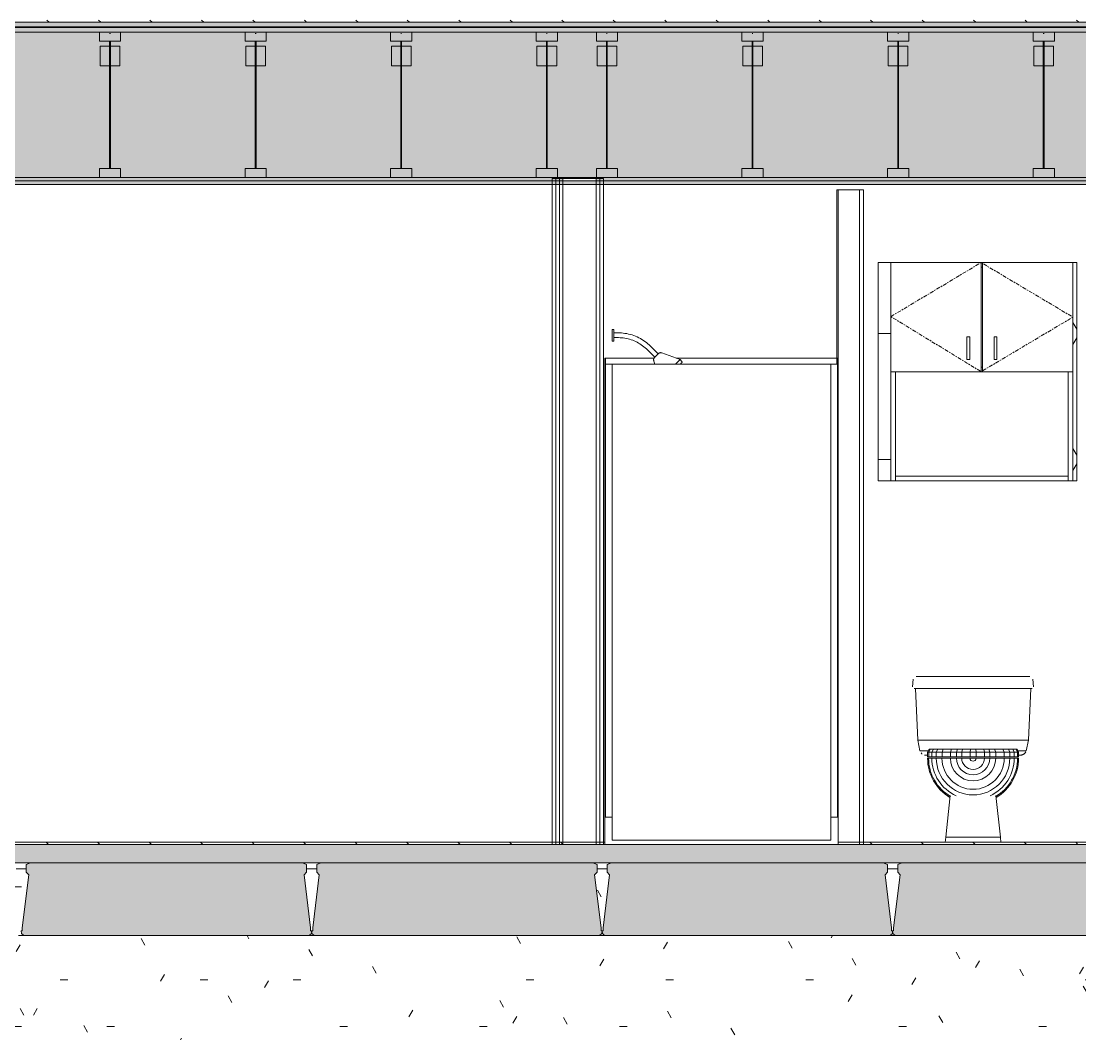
# Model space of a CAD drawing. Header units: inches. Extents: x -4168 to 1483, y -300 to 637.
# Drawn here: x -3008.1 to -2833.6, y -31.2 to 135.8 of the extents above; entities that cross this region are included whole.
import ezdxf

# ---------------------------------------------------------------- set-up
doc = ezdxf.new("R2010")
doc.units = ezdxf.units.IN
doc.header["$MEASUREMENT"] = 0
doc.linetypes.add('Center', pattern=[1.25, 0.25, -0.1875, 0.625, -0.1875])
doc.linetypes.add('Grid Line 1_2_', pattern=[0.875, 0.5, -0.125, 0.125, -0.125])
for name, color, linetype, lineweight in [('0-1', 7, 'Continuous', 5), ('0-2', 9, 'Continuous', 9), ('0-3', 55, 'Continuous', 9), ('A-CLNG-1', 251, 'Continuous', 5), ('A-CLNG-2', 13, 'Continuous', 9), ('A-CLNG-PATT-1', 45, 'Continuous', 9), ('A-FLOR-2', 8, 'Continuous', 5), ('A-FLOR-7', 192, 'Continuous', 9), ('A-FLOR-LEVL-1', 51, 'Grid Line 1_2_', 9), ('A-FLOR-MCUT-2', 51, 'Continuous', 9), ('A-FLOR-PATT-1', 45, 'Continuous', 9), ('A-WALL-1', 253, 'Continuous', 9), ('A-WALL-2', 53, 'Continuous', 13), ('A-WALL-3', 9, 'Continuous', 9), ('A-WALL-4', 250, 'Continuous', 13), ('A-WALL-PATT-1', 9, 'Continuous', 9), ('I-WALL-3', 7, 'Continuous', 9), ('P-SANR-FIXT-1', 9, 'Continuous', 9), ('Q-CASE-1', 253, 'Continuous', 9), ('Q-CASE-2', 9, 'Continuous', 9), ('Q-CASE-3', 253, 'Center', 9), ('S-BEAM-2', 7, 'Continuous', 9), ('S-BEAM-4', 55, 'Continuous', 9), ('S-BEAM-5', 50, 'Continuous', 9)]:
    doc.layers.add(name, color=color, linetype=linetype, lineweight=lineweight)
pattern_1 = [(0, (-3769.654, 146.633), (30.72, 7.68), [1.267, -21.773, 1.267, -21.773, -122.88]), (0, (-3769.654, 146.633), (30.72, 7.68), [-46.08, 1.267, -44.813, 1.267, -21.773, -53.76]), (0, (-3769.654, 146.633), (30.72, 7.68), [-115.2, 1.267, -14.093, 1.267, -37.133]), (120, (-3758.134, 150.473), (-22.011075, 22.7643), [1.267, -21.773, 1.267, -21.773, -122.88]), (120, (-3758.134, 150.473), (-22.011075, 22.7643), [-46.08, 1.267, -44.813, 1.267, -21.773, -53.76]), (120, (-3758.134, 150.473), (-22.011075, 22.7643), [-115.2, 1.267, -14.093, 1.267, -37.133]), (240, (-3754.294, 165.833), (-8.708925, -30.4443), [1.267, -21.773, 1.267, -21.773, -122.88]), (240, (-3754.294, 165.833), (-8.708925, -30.4443), [-46.08, 1.267, -44.813, 1.267, -21.773, -53.76]), (240, (-3754.294, 165.833), (-8.708925, -30.4443), [-115.2, 1.267, -14.093, 1.267, -37.133])]
pattern_2 = [(135, (-3769.654, 146.633), (-4.24264, -4.24264), [])]
pattern_3 = [(0, (-3769.654, 146.633), (15.36, 3.84), [1.267, -10.253, 1.267, -10.253, -61.44]), (0, (-3769.654, 146.633), (15.36, 3.84), [-23.04, 1.267, -21.773, 1.267, -10.253, -26.88]), (0, (-3769.654, 146.633), (15.36, 3.84), [-57.6, 1.267, -6.413, 1.267, -17.933]), (120, (-3763.894, 148.553), (-11.0055376, 11.38215), [1.267, -10.253, 1.267, -10.253, -61.44]), (120, (-3763.894, 148.553), (-11.0055376, 11.38215), [-23.04, 1.267, -21.773, 1.267, -10.253, -26.88]), (120, (-3763.894, 148.553), (-11.0055376, 11.38215), [-57.6, 1.267, -6.413, 1.267, -17.933]), (240, (-3761.974, 156.233), (-4.3544624, -15.22215), [1.267, -10.253, 1.267, -10.253, -61.44]), (240, (-3761.974, 156.233), (-4.3544624, -15.22215), [-23.04, 1.267, -21.773, 1.267, -10.253, -26.88]), (240, (-3761.974, 156.233), (-4.3544624, -15.22215), [-57.6, 1.267, -6.413, 1.267, -17.933])]

# ---------------------------------------------------------------- blocks, each defined once
blk = doc.blocks.new('Toilet-Domestic-3D - Toilet-Domestic-3D-V17-BUILDING SECTION - NORTH_SOUTH THRU PARKING RAMP - LOOKING WEST')
at = {"layer": 'P-SANR-FIXT-1'}
for p, q in [((-2861.03, 27.29), (-2861.14, 26.02)), ((-2860.17, 27.75), (-2859.66, 27.75)), ((-2860.17, 27.75), (-2859.66, 27.75)), ((-2858.62, 27.75), (-2857.91, 27.75)), ((-2858.62, 27.75), (-2857.91, 27.75)), ((-2844.92, 27.75), (-2857.42, 27.75)), ((-2844.92, 27.75), (-2842.67, 27.75)), ((-2844.92, 27.75), (-2842.67, 27.75)), ((-2841.19, 26.02), (-2841.3, 27.29)), ((-2860.67, 25.75), (-2860.28, 17.25)), ((-2857.42, 25.75), (-2844.92, 25.75)), ((-2842.05, 17.25), (-2841.67, 25.75)), ((-2860.28, 17.25), (-2859.92, 15.49)), ((-2860.28, 17.25), (-2857.42, 17.25)), ((-2858.42, 15.75), (-2858.67, 15.24)), ((-2858.25, 15.75), (-2858.49, 15.24)), ((-2858.42, 15.75), (-2858.25, 15.75)), ((-2858.25, 15.75), (-2857.72, 15.75)), ((-2857.72, 15.75), (-2857.96, 15.24)), ((-2857.72, 15.75), (-2857, 15.75)), ((-2857.42, 17.25), (-2844.92, 17.25)), ((-2857, 15.75), (-2857.23, 15.24)), ((-2857, 15.75), (-2856.08, 15.75)), ((-2856.08, 15.75), (-2856.29, 15.24)), ((-2856.08, 15.75), (-2854.71, 15.75)), ((-2854.71, 15.75), (-2854.91, 15.25)), ((-2854.71, 15.75), (-2853.75, 15.75)), ((-2853.75, 15.75), (-2853.91, 15.25)), ((-2853.75, 15.75), (-2852.94, 15.75)), ((-2852.94, 15.75), (-2853.04, 15.25)), ((-2852.94, 15.75), (-2851.62, 15.75)), ((-2851.62, 15.75), (-2851.67, 15.25)), ((-2851.62, 15.75), (-2850.71, 15.75)), ((-2850.71, 15.75), (-2849.4, 15.75)), ((-2850.71, 15.75), (-2850.67, 15.25)), ((-2849.4, 15.75), (-2848.58, 15.75)), ((-2849.4, 15.75), (-2849.29, 15.25)), ((-2848.58, 15.75), (-2847.62, 15.75)), ((-2848.58, 15.75), (-2848.43, 15.25)), ((-2847.62, 15.75), (-2846.26, 15.75)), ((-2847.62, 15.75), (-2847.43, 15.25)), ((-2846.26, 15.75), (-2845.34, 15.75)), ((-2846.26, 15.75), (-2846.04, 15.24)), ((-2845.34, 15.75), (-2844.62, 15.75)), ((-2845.34, 15.75), (-2845.11, 15.24)), ((-2844.92, 17.25), (-2842.05, 17.25)), ((-2844.62, 15.75), (-2844.09, 15.75)), ((-2844.62, 15.75), (-2844.38, 15.24)), ((-2844.09, 15.75), (-2843.92, 15.75)), ((-2844.09, 15.75), (-2843.84, 15.24)), ((-2843.92, 15.75), (-2843.67, 15.24)), ((-2842.41, 15.49), (-2842.05, 17.25)), ((-2859.92, 15.49), (-2858.56, 15.49)), ((-2858.67, 15.25), (-2858.49, 15.25)), ((-2858.67, 15.25), (-2858.67, 14.5)), ((-2858.49, 15.24), (-2858.67, 15.24)), ((-2858.49, 14.5), (-2858.67, 14.5)), ((-2858.67, 14.25), (-2858.49, 14.25)), ((-2858.49, 15.25), (-2857.96, 15.25)), ((-2858.49, 15.25), (-2858.49, 14.5)), ((-2857.96, 15.24), (-2858.49, 15.24)), ((-2857.96, 14.5), (-2858.49, 14.5)), ((-2858.49, 14.25), (-2857.96, 14.25)), ((-2857.23, 15.24), (-2857.96, 15.24)), ((-2857.96, 15.24), (-2857.96, 14.5)), ((-2857.23, 14.5), (-2857.96, 14.5)), ((-2857.96, 14.25), (-2857.23, 14.25)), ((-2857.95, 15.25), (-2857.23, 15.25)), ((-2857.23, 15.25), (-2856.29, 15.25)), ((-2857.23, 15.25), (-2857.23, 14.5)), ((-2856.29, 15.24), (-2857.23, 15.24)), ((-2856.29, 14.5), (-2857.23, 14.5)), ((-2857.23, 14.25), (-2856.29, 14.25)), ((-2856.29, 15.25), (-2854.91, 15.25)), ((-2854.91, 15.24), (-2856.29, 15.24)), ((-2856.29, 15.24), (-2856.29, 14.5)), ((-2854.91, 14.5), (-2856.29, 14.5)), ((-2856.29, 14.25), (-2854.91, 14.25)), ((-2854.91, 15.25), (-2853.91, 15.25)), ((-2854.91, 15.25), (-2854.91, 14.5)), ((-2853.91, 15.24), (-2854.91, 15.24)), ((-2853.91, 14.5), (-2854.91, 14.5)), ((-2854.91, 14.25), (-2853.91, 14.25)), ((-2853.91, 15.25), (-2853.04, 15.25)), ((-2853.91, 15.25), (-2853.91, 14.5)), ((-2853.04, 15.24), (-2853.91, 15.24)), ((-2853.04, 14.5), (-2853.91, 14.5)), ((-2853.91, 14.25), (-2853.04, 14.25)), ((-2853.04, 15.25), (-2851.67, 15.25)), ((-2853.04, 15.25), (-2853.04, 14.5)), ((-2851.67, 15.24), (-2853.04, 15.24)), ((-2851.67, 14.5), (-2853.04, 14.5)), ((-2853.04, 14.25), (-2851.67, 14.25)), ((-2851.67, 15.25), (-2850.67, 15.25)), ((-2850.67, 15.24), (-2851.67, 15.24)), ((-2851.67, 15.24), (-2851.67, 14.5)), ((-2850.67, 14.5), (-2851.67, 14.5)), ((-2851.67, 14.25), (-2851.17, 14.25)), ((-2851.17, 14.25), (-2850.67, 14.25)), ((-2850.67, 15.25), (-2849.29, 15.25)), ((-2850.67, 15.25), (-2850.67, 14.5)), ((-2849.29, 15.24), (-2850.67, 15.24)), ((-2849.29, 14.5), (-2850.67, 14.5)), ((-2850.67, 14.25), (-2849.29, 14.25)), ((-2849.29, 15.25), (-2848.43, 15.25)), ((-2848.43, 15.24), (-2849.29, 15.24)), ((-2849.29, 15.24), (-2849.29, 14.5)), ((-2848.43, 14.5), (-2849.29, 14.5)), ((-2849.29, 14.25), (-2848.43, 14.25)), ((-2848.43, 15.25), (-2847.43, 15.25)), ((-2848.43, 15.25), (-2848.43, 14.5)), ((-2847.43, 15.24), (-2848.43, 15.24)), ((-2847.43, 14.5), (-2848.43, 14.5)), ((-2848.43, 14.25), (-2847.43, 14.25)), ((-2847.43, 15.25), (-2846.04, 15.25)), ((-2846.04, 15.24), (-2847.43, 15.24)), ((-2847.43, 15.24), (-2847.43, 14.5)), ((-2846.04, 14.5), (-2847.43, 14.5)), ((-2847.43, 14.25), (-2846.04, 14.25)), ((-2846.04, 15.25), (-2845.11, 15.25)), ((-2845.11, 15.24), (-2846.04, 15.24)), ((-2846.04, 15.24), (-2846.04, 14.5)), ((-2845.11, 14.5), (-2846.04, 14.5)), ((-2846.04, 14.25), (-2845.11, 14.25)), ((-2845.11, 15.25), (-2844.38, 15.25)), ((-2845.11, 15.25), (-2845.11, 14.5)), ((-2844.38, 15.24), (-2845.11, 15.24)), ((-2844.38, 14.5), (-2845.11, 14.5)), ((-2845.11, 14.25), (-2844.38, 14.25)), ((-2844.38, 15.25), (-2843.84, 15.25)), ((-2844.38, 15.25), (-2844.38, 14.5)), ((-2843.84, 15.24), (-2844.38, 15.24)), ((-2843.84, 14.5), (-2844.38, 14.5)), ((-2844.38, 14.25), (-2843.84, 14.25)), ((-2843.84, 15.25), (-2843.67, 15.25)), ((-2843.67, 15.24), (-2843.84, 15.24)), ((-2843.84, 15.24), (-2843.84, 14.5)), ((-2843.67, 14.5), (-2843.84, 14.5)), ((-2843.84, 14.25), (-2843.67, 14.25)), ((-2843.77, 15.49), (-2842.41, 15.49)), ((-2843.67, 15.25), (-2843.67, 14.5)), ((-2854.92, 8.12), (-2855.67, 1.25)), ((-2846.67, 1.25), (-2847.42, 8.12)), ((-2855.67, 1.25), (-2855.76, 0.37)), ((-2855.45, 1.25), (-2855.67, 1.25)), ((-2855.67, 1.25), (-2855.45, 1.25)), ((-2854.81, 1.25), (-2855.45, 1.25)), ((-2855.45, 1.25), (-2851.17, 1.25)), ((-2853.81, 1.25), (-2854.81, 1.25)), ((-2852.56, 1.25), (-2853.81, 1.25)), ((-2851.17, 1.25), (-2852.56, 1.25)), ((-2849.78, 1.25), (-2851.17, 1.25)), ((-2851.17, 1.25), (-2849.78, 1.25)), ((-2848.52, 1.25), (-2849.78, 1.25)), ((-2849.78, 1.25), (-2848.52, 1.25)), ((-2847.53, 1.25), (-2848.52, 1.25)), ((-2848.52, 1.25), (-2847.53, 1.25)), ((-2846.89, 1.25), (-2847.53, 1.25)), ((-2847.53, 1.25), (-2846.89, 1.25)), ((-2846.67, 1.25), (-2846.89, 1.25)), ((-2846.89, 1.25), (-2846.67, 1.25)), ((-2846.57, 0.37), (-2846.67, 1.25))]:
    blk.add_line(p, q, dxfattribs=at)
at = {"layer": 'P-SANR-FIXT-1', "flags": 128}
for points in [[(-2857.42, 27.75), (-2857.54, 27.75), (-2857.67, 27.75), (-2857.79, 27.75), (-2857.91, 27.75), (-2858.04, 27.75), (-2858.16, 27.75), (-2858.28, 27.75), (-2858.4, 27.75), (-2858.52, 27.75), (-2858.63, 27.75), (-2858.75, 27.75), (-2858.86, 27.75), (-2858.97, 27.75), (-2859.07, 27.75), (-2859.18, 27.75), (-2859.28, 27.75), (-2859.38, 27.75), (-2859.47, 27.75), (-2859.56, 27.75), (-2859.65, 27.75), (-2859.74, 27.75), (-2859.82, 27.75), (-2859.9, 27.75), (-2859.97, 27.75), (-2860.04, 27.75), (-2860.11, 27.75), (-2860.17, 27.75), (-2860.22, 27.75), (-2860.28, 27.75), (-2860.32, 27.75), (-2860.37, 27.75), (-2860.4, 27.75), (-2860.44, 27.75), (-2860.47, 27.75), (-2860.49, 27.75), (-2860.51, 27.75), (-2860.52, 27.75), (-2860.53, 27.75), (-2860.53, 27.75), (-2860.53, 27.75)], [(-2841.8, 27.75), (-2841.8, 27.75), (-2841.81, 27.75), (-2841.82, 27.75), (-2841.84, 27.75), (-2841.86, 27.75), (-2841.89, 27.75), (-2841.92, 27.75), (-2841.96, 27.75), (-2842, 27.75), (-2842.05, 27.75), (-2842.1, 27.75), (-2842.15, 27.75), (-2842.21, 27.75), (-2842.28, 27.75), (-2842.35, 27.75), (-2842.42, 27.75), (-2842.49, 27.75), (-2842.57, 27.75), (-2842.66, 27.75), (-2842.75, 27.75), (-2842.84, 27.75), (-2842.93, 27.75), (-2843.03, 27.75), (-2843.13, 27.75), (-2843.23, 27.75), (-2843.34, 27.75), (-2843.45, 27.75), (-2843.56, 27.75), (-2843.67, 27.75), (-2843.79, 27.75), (-2843.91, 27.75), (-2844.02, 27.75), (-2844.14, 27.75), (-2844.27, 27.75), (-2844.39, 27.75), (-2844.51, 27.75), (-2844.63, 27.75), (-2844.76, 27.75), (-2844.88, 27.75), (-2844.92, 27.75)], [(-2860.89, 25.75), (-2860.89, 25.75), (-2860.88, 25.75), (-2860.87, 25.75), (-2860.85, 25.75), (-2860.83, 25.75), (-2860.79, 25.75), (-2860.76, 25.75), (-2860.72, 25.75), (-2860.67, 25.75), (-2860.62, 25.75), (-2860.56, 25.75), (-2860.5, 25.75), (-2860.44, 25.75), (-2860.36, 25.75), (-2860.29, 25.75), (-2860.21, 25.75), (-2860.12, 25.75), (-2860.03, 25.75), (-2859.94, 25.75), (-2859.84, 25.75), (-2859.74, 25.75), (-2859.63, 25.75), (-2859.52, 25.75), (-2859.41, 25.75), (-2859.3, 25.75), (-2859.18, 25.75), (-2859.06, 25.75), (-2858.93, 25.75), (-2858.81, 25.75), (-2858.68, 25.75), (-2858.55, 25.75), (-2858.41, 25.75), (-2858.28, 25.75), (-2858.15, 25.75), (-2858.01, 25.75), (-2857.87, 25.75), (-2857.73, 25.75), (-2857.59, 25.75), (-2857.46, 25.75), (-2857.42, 25.75)], [(-2844.92, 25.75), (-2844.78, 25.75), (-2844.64, 25.75), (-2844.5, 25.75), (-2844.36, 25.75), (-2844.23, 25.75), (-2844.09, 25.75), (-2843.96, 25.75), (-2843.82, 25.75), (-2843.69, 25.75), (-2843.56, 25.75), (-2843.44, 25.75), (-2843.31, 25.75), (-2843.19, 25.75), (-2843.07, 25.75), (-2842.95, 25.75), (-2842.84, 25.75), (-2842.73, 25.75), (-2842.62, 25.75), (-2842.52, 25.75), (-2842.42, 25.75), (-2842.33, 25.75), (-2842.24, 25.75), (-2842.15, 25.75), (-2842.07, 25.75), (-2841.99, 25.75), (-2841.92, 25.75), (-2841.85, 25.75), (-2841.79, 25.75), (-2841.73, 25.75), (-2841.68, 25.75), (-2841.63, 25.75), (-2841.59, 25.75), (-2841.55, 25.75), (-2841.52, 25.75), (-2841.49, 25.75), (-2841.47, 25.75), (-2841.45, 25.75), (-2841.44, 25.75), (-2841.44, 25.75), (-2841.44, 25.75)], [(-2858.96, 14.75), (-2858.95, 14.75), (-2858.95, 14.75), (-2858.94, 14.75), (-2858.94, 14.75), (-2858.92, 14.75), (-2858.91, 14.75), (-2858.9, 14.75), (-2858.88, 14.75), (-2858.86, 14.75), (-2858.83, 14.75), (-2858.81, 14.75), (-2858.78, 14.75), (-2858.75, 14.75), (-2858.72, 14.75), (-2858.69, 14.75)], [(-2843.66, 14.75), (-2843.62, 14.75), (-2843.59, 14.75), (-2843.56, 14.75), (-2843.53, 14.75), (-2843.51, 14.75), (-2843.48, 14.75), (-2843.46, 14.75), (-2843.44, 14.75), (-2843.43, 14.75), (-2843.41, 14.75), (-2843.4, 14.75), (-2843.39, 14.75), (-2843.39, 14.75), (-2843.38, 14.75), (-2843.38, 14.75), (-2843.38, 14.75)]]:
    blk.add_lwpolyline(points, dxfattribs=at)
at = {"layer": 'P-SANR-FIXT-1'}
for radius, start, end in [(7.5, 180, 239.5183), (7.33, 180, 239.6408), (6.79, 180, 245.7328), (6.06, 180, 360), (5.13, 180, 360), (3.74, 180, 360), (2.74, 180, 360), (1.87, 180, 360), (0.5, 180, 360), (6.79, 294.2672, 360), (7.33, 300.3592, 360), (7.5, 300.4817, 360)]:
    blk.add_arc((-2851.17, 14.25), radius, start, end, dxfattribs=at)
for points in [[(-2859.72, 15.11), (-2859.7, 15.08), (-2859.65, 15.03), (-2859.59, 14.98), (-2859.56, 14.96)], [(-2859.18, 14.77), (-2859.11, 14.76), (-2859.03, 14.75), (-2858.96, 14.75)]]:
    blk.add_open_spline(points, degree=3, dxfattribs=at)
blk.add_open_spline([(-2843.38, 14.75), (-2843.31, 14.75), (-2843.2, 14.76), (-2843.06, 14.8), (-2842.96, 14.84), (-2842.86, 14.89), (-2842.77, 14.96), (-2842.69, 15.03), (-2842.61, 15.11), (-2842.55, 15.19), (-2842.51, 15.25), (-2842.5, 15.28)], degree=3, knots=[0, 0, 0, 0, 0.1666667, 0.25, 0.3333333, 0.4166667, 0.5, 0.5833333, 0.6666667, 0.75, 0.8247452, 0.8247452, 0.8247452, 0.8247452], dxfattribs=at)
blk = doc.blocks.new('300 Series Wall Hung Cabinet_326 - 30_-2909952-BUILDING SECTION - NORTH_SOUTH THRU PARKING RAMP - LOOKING WEST')
at = {"layer": 'Q-CASE-1'}
for p, q in [((-2864.72, 232), (-2864.72, 214)), ((-2849.84, 232), (-2864.72, 232)), ((-2849.84, 214), (-2849.84, 232)), ((-2849.84, 232), (-2849.59, 232)), ((-2849.59, 231.25), (-2849.84, 231.25)), ((-2849.59, 232), (-2849.59, 214)), ((-2834.72, 232), (-2849.59, 232)), ((-2834.72, 214), (-2834.72, 232)), ((-2849.84, 214.75), (-2849.59, 214.75)), ((-2864.72, 214), (-2849.84, 214)), ((-2864.72, 196), (-2864.72, 214)), ((-2863.97, 214), (-2863.97, 196)), ((-2849.59, 214), (-2849.84, 214)), ((-2849.59, 214), (-2834.72, 214)), ((-2835.47, 196), (-2835.47, 214)), ((-2834.72, 214), (-2834.72, 196)), ((-2864.72, 196), (-2863.97, 196)), ((-2863.97, 196.75), (-2835.47, 196.75)), ((-2863.97, 196.75), (-2863.97, 196)), ((-2835.47, 196), (-2863.97, 196)), ((-2835.47, 196), (-2835.47, 196.75)), ((-2835.47, 196), (-2834.72, 196))]:
    blk.add_line(p, q, dxfattribs=at)
at = {"layer": 'Q-CASE-2'}
for p, q in [((-2852.22, 219.75), (-2851.73, 219.75)), ((-2852.22, 216), (-2852.22, 219.75)), ((-2851.73, 219.75), (-2851.73, 216)), ((-2847.72, 219.75), (-2847.23, 219.75)), ((-2847.72, 216), (-2847.72, 219.75)), ((-2847.23, 219.75), (-2847.23, 216)), ((-2852.22, 216), (-2851.73, 216)), ((-2847.72, 216), (-2847.23, 216))]:
    blk.add_line(p, q, dxfattribs=at)
at = {"layer": 'Q-CASE-3'}
for p, q in [((-2849.84, 232), (-2864.72, 223.08)), ((-2849.84, 232), (-2834.72, 223)), ((-2864.72, 223.08), (-2849.84, 214)), ((-2834.72, 223), (-2849.84, 214))]:
    blk.add_line(p, q, dxfattribs=at)
blk = doc.blocks.new('The Shower - The Shower-V30-BUILDING SECTION - NORTH_SOUTH THRU PARKING RAMP - LOOKING WEST')
at = {"layer": 'P-SANR-FIXT-1'}
for p, q in [((-2911.89, 216.25), (-2911.89, 136)), ((-2911.76, 216.25), (-2911.89, 216.25)), ((-2911.76, 140.5), (-2911.76, 216.25)), ((-2911.76, 216.25), (-2903.68, 216.25)), ((-2911.76, 215.25), (-2910.64, 215.25)), ((-2911.76, 140.5), (-2911.76, 215.25)), ((-2910.64, 215.25), (-2910.64, 136.75)), ((-2874.64, 215.25), (-2910.64, 215.25)), ((-2910.64, 215.25), (-2910.64, 140.5)), ((-2900.13, 216.25), (-2873.64, 216.25)), ((-2874.64, 136.75), (-2874.64, 215.25)), ((-2874.64, 215.25), (-2873.51, 215.25)), ((-2874.64, 215.25), (-2874.64, 140.5)), ((-2873.39, 216.25), (-2873.51, 216.25)), ((-2873.51, 216.25), (-2873.51, 140.5)), ((-2873.51, 215.25), (-2873.51, 140.5)), ((-2873.39, 216.25), (-2873.39, 136)), ((-2910.64, 140.5), (-2911.76, 140.5)), ((-2911.76, 140.5), (-2910.64, 140.5)), ((-2910.64, 136.75), (-2910.64, 140.5)), ((-2873.51, 140.5), (-2874.64, 140.5)), ((-2874.64, 140.5), (-2873.51, 140.5)), ((-2874.64, 140.5), (-2874.64, 136.75)), ((-2910.64, 136.75), (-2874.64, 136.75)), ((-2874.64, 136.75), (-2910.64, 136.75)), ((-2873.39, 136), (-2911.89, 136))]:
    blk.add_line(p, q, dxfattribs=at)
blk = doc.blocks.new('Shower Head - Shower Head-V31-BUILDING SECTION - NORTH_SOUTH THRU PARKING RAMP - LOOKING WEST')
at = {"layer": 'P-SANR-FIXT-1'}
for p, q in [((-2910.38, 220.98), (-2910.64, 220.98)), ((-2910.64, 220), (-2910.64, 220.98)), ((-2910.64, 219.02), (-2910.64, 220)), ((-2910.38, 220.98), (-2910.38, 220)), ((-2909.63, 220.39), (-2910.38, 220.39)), ((-2910.38, 220), (-2910.38, 219.02)), ((-2910.64, 219.02), (-2910.38, 219.02)), ((-2910.38, 219.61), (-2909.63, 219.61)), ((-2903.09, 216.95), (-2904.35, 218.2)), ((-2904.9, 217.65), (-2903.65, 216.39)), ((-2903.09, 216.95), (-2903.65, 216.39)), ((-2899.48, 216.02), (-2902.46, 217.1)), ((-2903.8, 215.76), (-2903.61, 215.25)), ((-2900.24, 215.26), (-2899.48, 216.02)), ((-2899.21, 215.74), (-2899.48, 216.02)), ((-2899.32, 215.35), (-2899.27, 215.39)), ((-2899.27, 215.39), (-2899.32, 215.35))]:
    blk.add_line(p, q, dxfattribs=at)
at = {"layer": 'P-SANR-FIXT-1', "flags": 128}
for points in [[(-2904.35, 218.2), (-2904.56, 218.41), (-2904.78, 218.61), (-2905.02, 218.8), (-2905.26, 218.98), (-2905.5, 219.15), (-2905.75, 219.31), (-2906.01, 219.46), (-2906.28, 219.6), (-2906.55, 219.73), (-2906.82, 219.85), (-2907.1, 219.95), (-2907.39, 220.05), (-2907.67, 220.13), (-2907.96, 220.2), (-2908.26, 220.27), (-2908.55, 220.31), (-2908.85, 220.35), (-2909.15, 220.38), (-2909.44, 220.39), (-2909.63, 220.39)], [(-2909.63, 219.61), (-2909.37, 219.6), (-2909.1, 219.58), (-2908.83, 219.56), (-2908.57, 219.52), (-2908.3, 219.47), (-2908.04, 219.41), (-2907.78, 219.35), (-2907.53, 219.27), (-2907.28, 219.18), (-2907.03, 219.08), (-2906.78, 218.97), (-2906.54, 218.85), (-2906.31, 218.72), (-2906.08, 218.58), (-2905.86, 218.44), (-2905.64, 218.28), (-2905.43, 218.12), (-2905.22, 217.95), (-2905.02, 217.76), (-2904.9, 217.65)], [(-2903.08, 216.96), (-2903.08, 216.96), (-2903.08, 216.96), (-2903.08, 216.96), (-2903.08, 216.96), (-2903.09, 216.96), (-2903.09, 216.95), (-2903.09, 216.95), (-2903.09, 216.95), (-2903.1, 216.94), (-2903.1, 216.94), (-2903.11, 216.93), (-2903.11, 216.93), (-2903.12, 216.92), (-2903.12, 216.92), (-2903.13, 216.91), (-2903.14, 216.9), (-2903.14, 216.9), (-2903.15, 216.89), (-2903.16, 216.88), (-2903.17, 216.87), (-2903.18, 216.87), (-2903.19, 216.86), (-2903.19, 216.85), (-2903.2, 216.84), (-2903.21, 216.83), (-2903.22, 216.82), (-2903.23, 216.81), (-2903.24, 216.8), (-2903.25, 216.79), (-2903.27, 216.78), (-2903.28, 216.77), (-2903.29, 216.75), (-2903.3, 216.74), (-2903.31, 216.73), (-2903.32, 216.72), (-2903.33, 216.71), (-2903.34, 216.7), (-2903.36, 216.69), (-2903.37, 216.67), (-2903.38, 216.66), (-2903.39, 216.65), (-2903.4, 216.64), (-2903.41, 216.63), (-2903.43, 216.62), (-2903.44, 216.61), (-2903.45, 216.59), (-2903.46, 216.58), (-2903.47, 216.57), (-2903.48, 216.56), (-2903.49, 216.55), (-2903.5, 216.54), (-2903.51, 216.53), (-2903.52, 216.52), (-2903.53, 216.51), (-2903.54, 216.5), (-2903.55, 216.49), (-2903.56, 216.48), (-2903.57, 216.47), (-2903.58, 216.47), (-2903.59, 216.46), (-2903.59, 216.45), (-2903.6, 216.44), (-2903.61, 216.44), (-2903.61, 216.43), (-2903.62, 216.42), (-2903.63, 216.42), (-2903.63, 216.41), (-2903.64, 216.41), (-2903.64, 216.4), (-2903.64, 216.4), (-2903.65, 216.39), (-2903.65, 216.39), (-2903.65, 216.39), (-2903.66, 216.39), (-2903.66, 216.38), (-2903.66, 216.38), (-2903.66, 216.38), (-2903.66, 216.38), (-2903.66, 216.38)], [(-2903.66, 216.38), (-2903.66, 216.38), (-2903.66, 216.38), (-2903.66, 216.38), (-2903.66, 216.38), (-2903.66, 216.39), (-2903.65, 216.39), (-2903.65, 216.39), (-2903.65, 216.4), (-2903.64, 216.4), (-2903.64, 216.4), (-2903.63, 216.41), (-2903.63, 216.41), (-2903.62, 216.42), (-2903.62, 216.43), (-2903.61, 216.43), (-2903.6, 216.44), (-2903.6, 216.45), (-2903.59, 216.45), (-2903.58, 216.46), (-2903.57, 216.47), (-2903.56, 216.48), (-2903.56, 216.49), (-2903.55, 216.5), (-2903.54, 216.5), (-2903.53, 216.51), (-2903.52, 216.52), (-2903.51, 216.53), (-2903.5, 216.54), (-2903.49, 216.56), (-2903.48, 216.57), (-2903.47, 216.58), (-2903.45, 216.59), (-2903.44, 216.6), (-2903.43, 216.61)], [(-2903.32, 216.73), (-2903.3, 216.74), (-2903.29, 216.75), (-2903.28, 216.76), (-2903.27, 216.77), (-2903.26, 216.78), (-2903.25, 216.79), (-2903.24, 216.8), (-2903.23, 216.81), (-2903.22, 216.82), (-2903.21, 216.83), (-2903.2, 216.84), (-2903.19, 216.85), (-2903.18, 216.86), (-2903.17, 216.87), (-2903.16, 216.88), (-2903.16, 216.89), (-2903.15, 216.89), (-2903.14, 216.9), (-2903.13, 216.91), (-2903.13, 216.91), (-2903.12, 216.92), (-2903.12, 216.93), (-2903.11, 216.93), (-2903.11, 216.94), (-2903.1, 216.94), (-2903.1, 216.95), (-2903.09, 216.95), (-2903.09, 216.95), (-2903.09, 216.96), (-2903.08, 216.96), (-2903.08, 216.96), (-2903.08, 216.96), (-2903.08, 216.96), (-2903.08, 216.96), (-2903.08, 216.96)], [(-2903.08, 216.96), (-2903.06, 216.98), (-2903.05, 216.99), (-2903.03, 217.01), (-2903.01, 217.02), (-2902.99, 217.04), (-2902.97, 217.05), (-2902.95, 217.06), (-2902.93, 217.07), (-2902.91, 217.08), (-2902.88, 217.09), (-2902.86, 217.1), (-2902.84, 217.11), (-2902.82, 217.11), (-2902.79, 217.12), (-2902.77, 217.13), (-2902.75, 217.13), (-2902.72, 217.13), (-2902.7, 217.13), (-2902.68, 217.14), (-2902.65, 217.14), (-2902.63, 217.13), (-2902.61, 217.13), (-2902.58, 217.13), (-2902.56, 217.13), (-2902.54, 217.12), (-2902.51, 217.12), (-2902.49, 217.11), (-2902.47, 217.1), (-2902.46, 217.1)], [(-2903.8, 215.76), (-2903.81, 215.78), (-2903.81, 215.81), (-2903.82, 215.83), (-2903.82, 215.85), (-2903.83, 215.88), (-2903.83, 215.9), (-2903.83, 215.92), (-2903.83, 215.95), (-2903.83, 215.97), (-2903.83, 215.99), (-2903.83, 216.02), (-2903.83, 216.04), (-2903.83, 216.06), (-2903.82, 216.09), (-2903.82, 216.11), (-2903.81, 216.13), (-2903.8, 216.16), (-2903.79, 216.18), (-2903.79, 216.2), (-2903.78, 216.22), (-2903.76, 216.24), (-2903.75, 216.26), (-2903.74, 216.28), (-2903.73, 216.3), (-2903.71, 216.32), (-2903.7, 216.34), (-2903.68, 216.36), (-2903.67, 216.37), (-2903.66, 216.38)], [(-2899.42, 215.25), (-2899.39, 215.28), (-2899.36, 215.31), (-2899.34, 215.33), (-2899.31, 215.35), (-2899.29, 215.37), (-2899.27, 215.39), (-2899.26, 215.41), (-2899.24, 215.42), (-2899.23, 215.44), (-2899.22, 215.44), (-2899.21, 215.45), (-2899.21, 215.46), (-2899.21, 215.46), (-2899.21, 215.46)], [(-2899.21, 215.46), (-2899.21, 215.46), (-2899.21, 215.46), (-2899.22, 215.45), (-2899.22, 215.44), (-2899.24, 215.43), (-2899.25, 215.42), (-2899.26, 215.4), (-2899.28, 215.38), (-2899.3, 215.37), (-2899.32, 215.34)], [(-2899.21, 215.74), (-2899.2, 215.73), (-2899.2, 215.73), (-2899.19, 215.72), (-2899.19, 215.71), (-2899.18, 215.71), (-2899.18, 215.7), (-2899.17, 215.69), (-2899.17, 215.69), (-2899.17, 215.68), (-2899.16, 215.67), (-2899.16, 215.67), (-2899.16, 215.66), (-2899.16, 215.65), (-2899.15, 215.64), (-2899.15, 215.64), (-2899.15, 215.63), (-2899.15, 215.62), (-2899.15, 215.61), (-2899.15, 215.6), (-2899.15, 215.6), (-2899.15, 215.59), (-2899.15, 215.58), (-2899.15, 215.57), (-2899.15, 215.56), (-2899.15, 215.56), (-2899.15, 215.55), (-2899.16, 215.54), (-2899.16, 215.53), (-2899.16, 215.53), (-2899.17, 215.52), (-2899.17, 215.51), (-2899.17, 215.51), (-2899.18, 215.5), (-2899.18, 215.49), (-2899.18, 215.49), (-2899.19, 215.48), (-2899.19, 215.47), (-2899.2, 215.47), (-2899.2, 215.46), (-2899.21, 215.46)]]:
    blk.add_lwpolyline(points, dxfattribs=at)
blk = doc.blocks.new('CTR - 1st Phase - Unit Layouts_rvt-1-BUILDING SECTION - NORTH_SOUTH THRU PARKING RAMP - LOOKING WEST')
at = {"layer": 'A-WALL-PATT-1'}
h = blk.add_hatch(dxfattribs=at)
h.set_pattern_fill('FP_6', color=256, style=0, pattern_type=2)
h.set_pattern_definition([(0, (-3769.654, 146.633), (18, 10.392), [12, -24]), (120, (-3769.654, 146.633), (-17.99974, 10.39246), [12, -24]), (60, (-3769.654, 146.633), (0.00026, 20.78446), [0, -24, 12, 0])])
h.paths.add_polyline_path([(-2866.8, 60), (-2864.72, 60), (-2864.72, 96), (-2866.8, 96)], flags=0)
h.paths.add_polyline_path([(-2834.07, 60), (-2834.07, 96), (-2834.72, 96), (-2834.72, 60)], flags=0)
at = {"layer": 'A-WALL-1'}
for p, q in [((-2873.64, 108), (-2873.64, 79.25)), ((-2869.26, 108), (-2873.64, 108)), ((-2869.26, 0), (-2869.26, 108)), ((-2873.39, 0), (-2869.26, 0))]:
    blk.add_line(p, q, dxfattribs=at)
at = {"layer": 'A-WALL-2'}
for p, q in [((-2873.39, 108), (-2873.39, 80.25)), ((-2869.89, 108), (-2869.89, 0))]:
    blk.add_line(p, q, dxfattribs=at)
at = {"layer": 'A-WALL-3'}
for p, q in [((-2864.72, 96), (-2866.8, 96)), ((-2866.8, 96), (-2866.8, 60)), ((-2834.07, 96), (-2834.72, 96)), ((-2834.07, 60), (-2834.07, 96)), ((-2866.8, 60), (-2864.72, 60)), ((-2834.72, 60), (-2834.07, 60))]:
    blk.add_line(p, q, dxfattribs=at)
at = {"layer": '0-2'}
for name, p in [('300 Series Wall Hung Cabinet_326 - 30_-2909952-BUILDING SECTION - NORTH_SOUTH THRU PARKING RAMP - LOOKING WEST', (0, -136)), ('Shower Head - Shower Head-V31-BUILDING SECTION - NORTH_SOUTH THRU PARKING RAMP - LOOKING WEST', (0, -136)), ('The Shower - The Shower-V30-BUILDING SECTION - NORTH_SOUTH THRU PARKING RAMP - LOOKING WEST', (0, -136)), ('Toilet-Domestic-3D - Toilet-Domestic-3D-V17-BUILDING SECTION - NORTH_SOUTH THRU PARKING RAMP - LOOKING WEST', (0, 0))]:
    blk.add_blockref(name, p, dxfattribs=at)
blk = doc.blocks.new('CTR - 1st Phase - Common Walls_rvt-1-BUILDING SECTION - NORTH_SOUTH THRU PARKING RAMP - LOOKING WEST')
at = {"layer": 'A-WALL-4'}
for p, q in [((-2919.95, 0), (-2919.95, 109.87)), ((-2919.32, 0), (-2919.32, 109.87)), ((-2918.82, 0), (-2918.82, 109.87)), ((-2913.32, 0), (-2913.32, 109.87)), ((-2912.7, 0), (-2912.7, 109.87))]:
    blk.add_line(p, q, dxfattribs=at)
at = {"layer": 'I-WALL-3'}
for p, q in [((-2912.07, 109.87), (-2920.57, 109.87)), ((-2920.57, 109.87), (-2920.57, 0)), ((-2912.07, 0), (-2912.07, 109.87)), ((-2920.57, 0), (-2912.07, 0))]:
    blk.add_line(p, q, dxfattribs=at)
blk = doc.blocks.new('034100 - Precast Structural Concrete - Inverted Tee - IT 24IT31 _11_F _ 11_B SHELF_-2116639-BUILDING SECTION - NORTH_SOUTH THRU PARKING RAMP - LOOKING WEST')
at = {"layer": 'S-BEAM-4'}
h = blk.add_hatch(dxfattribs=at)
h.set_pattern_fill('FP_5', color=256, style=0, pattern_type=2)
h.set_pattern_definition(pattern_1)
h.paths.add_polyline_path([(-2960.2, -14.21), (-2960.02, -14.21), (-2960.02, -13.74), (-2958.96, -4.97), (-2959.35, -4.57), (-2959.35, -4), (-2961.04, -4), (-2961.04, -4.57), (-2961.44, -4.97), (-2960.37, -14), (-2960.37, -14.21), (-2960.24, -14.21)], flags=0)
h.paths.add_polyline_path([(-2960.16, -15), (-2959.78, -15), (-2960.16, -14.69), (-2960.2, -14.21), (-2960.24, -14.69), (-2960.61, -15), (-2960.2, -15)], flags=0)
h.paths.add_polyline_path([(-3055.96, -14.21), (-3055.78, -14.21), (-3055.78, -13.74), (-3054.72, -4.97), (-3055.12, -4.57), (-3055.12, -4), (-3056.81, -4), (-3056.81, -4.57), (-3057.2, -4.97), (-3056.14, -14), (-3056.14, -14.21), (-3056, -14.21)], flags=0)
h.paths.add_polyline_path([(-3056.38, -15), (-3055.54, -15), (-3055.92, -14.69), (-3055.96, -14.21), (-3056, -14.69), (-3056.14, -14.8)], flags=0)
h.paths.add_polyline_path([(-3103.84, -14.21), (-3103.67, -14.21), (-3103.67, -13.74), (-3102.6, -4.97), (-3103, -4.57), (-3103, -4), (-3104.69, -4), (-3104.69, -4.57), (-3105.08, -4.97), (-3104.02, -14), (-3104.02, -14.21), (-3103.88, -14.21)], flags=0)
h.paths.add_polyline_path([(-3103.8, -15), (-3103.43, -15), (-3103.8, -14.69), (-3103.84, -14.21), (-3103.88, -14.69), (-3104.26, -15), (-3103.84, -15)], flags=0)
h.paths.add_polyline_path([(-3008.08, -14.21), (-3007.9, -14.21), (-3007.9, -13.74), (-3006.84, -4.97), (-3007.23, -4.57), (-3007.23, -4), (-3008.93, -4), (-3008.93, -4.57), (-3009.32, -4.97), (-3008.26, -14), (-3008.26, -14.21), (-3008.12, -14.21)], flags=0)
h.paths.add_polyline_path([(-3008.08, -15), (-3007.66, -15), (-3008.04, -14.69), (-3008.08, -14.21), (-3008.12, -14.69), (-3008.5, -15), (-3008.12, -15)], flags=0)
h.paths.add_polyline_path([(-3151.73, -14.21), (-3151.55, -14.21), (-3151.55, -13.74), (-3150.49, -4.97), (-3150.88, -4.57), (-3150.88, -4), (-3152.57, -4), (-3152.57, -4.57), (-3152.97, -4.97), (-3151.9, -14), (-3151.87, -14.21), (-3151.77, -14.21)], flags=0)
h.paths.add_polyline_path([(-3151.73, -15), (-3151.31, -15), (-3151.68, -14.69), (-3151.73, -14.21), (-3151.77, -14.69), (-3152.14, -15), (-3151.77, -15)], flags=0)
h.paths.add_polyline_path([(-2864.43, -14.21), (-2864.26, -14.21), (-2864.26, -13.74), (-2863.19, -4.97), (-2863.59, -4.57), (-2863.59, -4), (-2865.28, -4), (-2865.28, -4.57), (-2865.67, -4.97), (-2864.61, -14), (-2864.61, -14.21), (-2864.48, -14.21)], flags=0)
h.paths.add_polyline_path([(-2864.61, -15), (-2864.02, -15), (-2864.39, -14.69), (-2864.43, -14.21), (-2864.48, -14.69), (-2864.85, -15)], flags=0)
h.paths.add_polyline_path([(-2912.32, -14.21), (-2912.14, -14.21), (-2912.14, -13.74), (-2911.08, -4.97), (-2911.47, -4.57), (-2911.47, -4), (-2913.16, -4), (-2913.16, -4.57), (-2913.56, -4.97), (-2912.49, -13.82), (-2912.49, -14.21), (-2912.36, -14.21)], flags=0)
h.paths.add_polyline_path([(-2911.9, -15), (-2912.27, -14.69), (-2912.32, -14.21), (-2912.36, -14.69), (-2912.73, -15), (-2912.07, -15)], flags=0)
h = blk.add_hatch(dxfattribs=at)
h.set_pattern_fill('FP_5', color=256, style=0, pattern_type=2)
h.set_pattern_definition(pattern_1)
h.paths.add_polyline_path([(-3154.32, -34.21), (-2827.84, -34.21), (-2827.84, -15), (-3154.32, -15), (-3154.32, -23.38)], flags=0)
h = blk.add_hatch(dxfattribs=at)
h.set_pattern_fill('FP_14', color=256, style=0, pattern_type=2)
h.set_pattern_definition([(0, (-3769.654, 168.31), (30.72, 5.431), [1.267, -21.773, 1.267, -21.773, -122.88]), (0, (-3769.654, 168.31), (30.72, 5.431), [-46.08, 1.267, -44.813, 1.267, -21.773, -53.76]), (0, (-3769.654, 168.31), (30.72, 5.431), [-115.2, 1.267, -14.093, 1.267, -37.133]), (129.232, (-3758.134, 171.026), (-19.350573, 12.83838), [1.002, -17.213, 1.002, -114.358]), (129.232, (-3758.134, 171.026), (-19.350573, 12.83838), [-19.217, -17.213, 1.002, -35.428, -60.716]), (129.232, (-3758.134, 171.026), (-19.350573, 12.83838), [-72.859, 1.002, -17.213, 1.002, -41.499]), (129.232, (-3758.134, 171.026), (-19.350573, 12.83838), [-92.075, -11.141, 1.002, -29.356]), (230.768, (-3754.294, 181.887), (-11.370004, -24.78585), [1.002, -17.213, 1.002, -114.358]), (230.768, (-3754.294, 181.887), (-11.370004, -24.78585), [-19.217, -17.213, 1.002, -35.428, -60.716]), (230.768, (-3754.294, 181.887), (-11.370004, -24.78585), [-72.859, 1.002, -17.213, 1.002, -41.499]), (230.768, (-3754.294, 181.887), (-11.370004, -24.78585), [-92.075, -11.141, 1.002, -29.356])])
h.paths.add_polyline_path([(-2831.87, -35), (-2827.84, -35), (-2827.84, -34.21), (-3154.32, -34.21), (-3154.32, -35), (-2835.24, -35)], flags=0)
for p, q in [((-3150.88, -4), (-3152.57, -4)), ((-3103, -4), (-3104.69, -4)), ((-3055.12, -4), (-3056.81, -4)), ((-3007.23, -4), (-3008.93, -4)), ((-2959.35, -4), (-2961.04, -4)), ((-2911.47, -4), (-2913.16, -4)), ((-2863.59, -4), (-2865.28, -4)), ((-3151.31, -15), (-3152.14, -15)), ((-3103.43, -15), (-3104.26, -15)), ((-3055.54, -15), (-3056.38, -15)), ((-3007.66, -15), (-3008.5, -15)), ((-2959.78, -15), (-2960.61, -15)), ((-2911.9, -15), (-2912.73, -15)), ((-2864.02, -15), (-2864.85, -15)), ((-2827.84, -15), (-2827.84, -34.21)), ((-2827.84, -34.21), (-3154.32, -34.21)), ((-2827.84, -34.21), (-2827.84, -35)), ((-2827.84, -35), (-3154.32, -35))]:
    blk.add_line(p, q, dxfattribs=at)
blk = doc.blocks.new('034100 - Precast Structural Concrete - Solid Plank - 12_-1871086-BUILDING SECTION - NORTH_SOUTH THRU PARKING RAMP - LOOKING WEST')
at = {"layer": 'S-BEAM-5'}
blk.add_hatch(color=256, dxfattribs=at).paths.add_polyline_path([(-3133.54, -15), (-3104.26, -15), (-3103.88, -14.69), (-3103.88, -14.21), (-3104.02, -14.21), (-3104.02, -13.74), (-3105.08, -4.97), (-3104.69, -4.57), (-3104.69, -3.31), (-3105.38, -3), (-3150.19, -3), (-3150.88, -3.31), (-3150.88, -4.57), (-3150.49, -4.97), (-3151.55, -14), (-3151.55, -14.21), (-3151.73, -14.21), (-3151.68, -14.69), (-3151.31, -15), (-3150.3, -15)], flags=0)
at = {"layer": 'S-BEAM-2'}
for p, q in [((-3150.19, -3), (-3150.88, -3.31)), ((-3150.88, -3.31), (-3150.88, -4.57)), ((-3105.38, -3), (-3150.19, -3)), ((-3104.69, -3.31), (-3105.38, -3)), ((-3104.69, -4.57), (-3104.69, -3.31)), ((-3150.49, -4.97), (-3151.55, -13.74)), ((-3150.88, -4.57), (-3150.49, -4.97)), ((-3105.08, -4.97), (-3104.69, -4.57)), ((-3104.02, -13.74), (-3105.08, -4.97)), ((-3151.55, -13.74), (-3151.55, -14.21)), ((-3104.02, -13.82), (-3104.02, -13.74)), ((-3104.02, -14.21), (-3104.02, -13.82)), ((-3151.55, -14.21), (-3151.73, -14.21)), ((-3151.73, -14.21), (-3151.68, -14.69)), ((-3151.68, -14.69), (-3151.31, -15)), ((-3151.31, -15), (-3104.26, -15)), ((-3104.26, -15), (-3103.88, -14.69)), ((-3103.84, -14.21), (-3104.02, -14.21)), ((-3103.88, -14.69), (-3103.84, -14.21))]:
    blk.add_line(p, q, dxfattribs=at)
blk = doc.blocks.new('TRUSS - 24_-2435176-BUILDING SECTION - NORTH_SOUTH THRU PARKING RAMP - LOOKING WEST')
at = {"layer": 'S-BEAM-2'}
for p, q in [((-2519.67, 134), (-2519.67, 132.5)), ((-2516.17, 134), (-2519.67, 134)), ((-2516.17, 132.5), (-2516.17, 134)), ((-2519.67, 132.5), (-2516.17, 132.5)), ((-2516.3, 131.68), (-2519.55, 131.68)), ((-2519.55, 131.68), (-2519.55, 128.43)), ((-2516.3, 128.43), (-2516.3, 131.68)), ((-2519.55, 128.43), (-2516.3, 128.43)), ((-2519.67, 111.5), (-2519.67, 110)), ((-2516.17, 111.5), (-2519.67, 111.5)), ((-2519.67, 110), (-2516.17, 110)), ((-2516.17, 110), (-2516.17, 111.5))]:
    blk.add_line(p, q, dxfattribs=at)
at = {"layer": 'S-BEAM-4'}
for p, q in [((-2517.86, 133.75), (-2517.99, 133.75)), ((-2517.99, 132.5), (-2517.99, 111.5)), ((-2517.86, 111.5), (-2517.86, 132.5))]:
    blk.add_line(p, q, dxfattribs=at)
blk = doc.blocks.new('CTR - 1st Phase - Structure_rvt-1-BUILDING SECTION - NORTH_SOUTH THRU PARKING RAMP - LOOKING WEST')
at = {"layer": '0-3'}
for name, p in [('TRUSS - 24_-2435176-BUILDING SECTION - NORTH_SOUTH THRU PARKING RAMP - LOOKING WEST', (-475.51, 0)), ('TRUSS - 24_-2435176-BUILDING SECTION - NORTH_SOUTH THRU PARKING RAMP - LOOKING WEST', (-451.51, 0)), ('TRUSS - 24_-2435176-BUILDING SECTION - NORTH_SOUTH THRU PARKING RAMP - LOOKING WEST', (-427.51, 0)), ('TRUSS - 24_-2435176-BUILDING SECTION - NORTH_SOUTH THRU PARKING RAMP - LOOKING WEST', (-403.51, 0)), ('TRUSS - 24_-2435176-BUILDING SECTION - NORTH_SOUTH THRU PARKING RAMP - LOOKING WEST', (-393.6, 0)), ('TRUSS - 24_-2435176-BUILDING SECTION - NORTH_SOUTH THRU PARKING RAMP - LOOKING WEST', (-369.6, 0)), ('TRUSS - 24_-2435176-BUILDING SECTION - NORTH_SOUTH THRU PARKING RAMP - LOOKING WEST', (-345.6, 0)), ('TRUSS - 24_-2435176-BUILDING SECTION - NORTH_SOUTH THRU PARKING RAMP - LOOKING WEST', (-321.6, 0)), ('034100 - Precast Structural Concrete - Solid Plank - 12_-1871086-BUILDING SECTION - NORTH_SOUTH THRU PARKING RAMP - LOOKING WEST', (143.65, 0)), ('034100 - Precast Structural Concrete - Solid Plank - 12_-1871086-BUILDING SECTION - NORTH_SOUTH THRU PARKING RAMP - LOOKING WEST', (191.53, 0)), ('034100 - Precast Structural Concrete - Solid Plank - 12_-1871086-BUILDING SECTION - NORTH_SOUTH THRU PARKING RAMP - LOOKING WEST', (239.41, 0)), ('034100 - Precast Structural Concrete - Solid Plank - 12_-1871086-BUILDING SECTION - NORTH_SOUTH THRU PARKING RAMP - LOOKING WEST', (287.29, 0)), ('034100 - Precast Structural Concrete - Inverted Tee - IT 24IT31 _11_F _ 11_B SHELF_-2116639-BUILDING SECTION - NORTH_SOUTH THRU PARKING RAMP - LOOKING WEST', (0, 0))]:
    blk.add_blockref(name, p, dxfattribs=at)

msp = doc.modelspace()

# ---------------------------------------------------------------- hatches: boundary and pattern name
at = {"layer": 'A-CLNG-1'}
msp.add_hatch(color=256, dxfattribs=at).paths.add_polyline_path([(-2127.9861, 109.5), (-2104.8237, 109.5), (-2104.8237, 110), (-3203.3237, 110), (-3203.3237, 109.5), (-2918.8237, 109.5), (-2918.8237, 109.875), (-2913.3237, 109.875), (-2913.3237, 109.5), (-2717.2237, 109.5), (-2717.2237, 109.875), (-2711.7237, 109.875), (-2711.7237, 109.5), (-2515.3112, 109.5), (-2515.3112, 109.875), (-2509.8112, 109.875), (-2509.8112, 109.5), (-2136.3657, 109.5)], flags=0)
at = {"layer": 'A-CLNG-PATT-1'}
h = msp.add_hatch(dxfattribs=at)
h.set_pattern_fill('FP_5', color=256, style=0, pattern_type=2)
h.set_pattern_definition(pattern_1)
h.paths.add_polyline_path([(-2697.7985, 108.875), (-2104.8222, 108.875), (-2104.8237, 109.5), (-3203.3237, 109.5), (-3203.3237, 108.875), (-2706.1781, 108.875)], flags=0)
at = {"layer": 'A-FLOR-2'}
msp.add_hatch(color=256, dxfattribs=at).paths.add_polyline_path([(-3203.3237, 134.75), (-2076.1737, 134.75), (-2076.1737, 134.875), (-3203.3237, 134.875)], flags=0)
at = {"layer": 'A-FLOR-PATT-1'}
h = msp.add_hatch(dxfattribs=at)
h.set_pattern_fill('FP_2', color=256, style=0, pattern_type=2)
h.set_pattern_definition(pattern_2)
h.paths.add_polyline_path([(-2664.2801, 135.625), (-2076.7987, 135.625), (-2076.7987, 136), (-3203.3237, 136), (-3203.3237, 135.625), (-2668.4112, 135.625)], flags=0)
h = msp.add_hatch(dxfattribs=at)
h.set_pattern_fill('FP_3', color=256, style=0, pattern_type=2)
h.set_pattern_definition(pattern_3)
h.paths.add_polyline_path([(-2668.4112, 134.875), (-2076.1737, 134.875), (-2076.1737, 135.625), (-3203.3237, 135.625), (-3203.3237, 134.875), (-2670.4112, 134.875)], flags=0)
h = msp.add_hatch(dxfattribs=at)
h.set_pattern_fill('FP_4', color=256, style=0, pattern_type=2)
h.set_pattern_definition([(0, (-3769.654, 146.633), (0, 4.798), []), (315, (-3769.654, 146.633), (4.7984266, 0), [6.786, -6.786]), (45, (-3769.654, 146.633), (4.7984266, 0), [6.786, -6.786])])
h.paths.add_polyline_path([(-2697.7985, 134), (-2076.1737, 134), (-2076.1737, 134.75), (-3203.3237, 134.75), (-3203.3237, 134), (-2706.4112, 134)], flags=0)
h = msp.add_hatch(dxfattribs=at)
h.set_pattern_fill('FP_1', color=256, style=0, pattern_type=2)
h.set_pattern_definition([(161.57, (-3769.174, 147.113), (-3.8399538, -1.54e-05), [0, -27.322, 3.034, 0]), (18.43, (-3770.134, 147.113), (-3.8399538, 1.54e-05), [0, -27.322, 3.034, 0]), (108.43, (-3769.174, 147.113), (1.919622, -9.6005246), [9.106, -21.25]), (71.57, (-3770.134, 147.113), (1.919622, 9.6005246), [9.106, -21.25])])
h.paths.add_polyline_path([(-2639.1413, 110), (-2070.6737, 110), (-2070.6737, 134), (-3203.3237, 134), (-3203.3237, 110), (-2647.5209, 110)], flags=0)
h = msp.add_hatch(dxfattribs=at)
h.set_pattern_fill('FP_2', color=256, style=0, pattern_type=2)
h.set_pattern_definition(pattern_2)
h.paths.add_polyline_path([(-2111.2269, 0), (-2107.3237, 0), (-2107.3237, 0.375), (-2305.9798, 0.375), (-2305.9798, 0.25), (-2353.2667, 0.25), (-2353.2667, 0), (-2127.9861, 0)], flags=0)
h.paths.add_polyline_path([(-2437.909, 0), (-2358.2165, 0), (-2358.2165, 0.25), (-2371.7407, 0.25), (-2371.7407, 0.375), (-2509.8112, 0.375), (-2509.8112, 0), (-2440.8077, 0)], flags=0)
h.paths.add_polyline_path([(-2831.872, 0), (-2717.2237, 0), (-2717.2237, 0.375), (-2873.3862, 0.375), (-2873.3862, 0), (-2848.6312, 0)], flags=0)
h.paths.add_polyline_path([(-2572.1046, 0), (-2556.0612, 0), (-2556.0612, 0.375), (-2711.7237, 0.375), (-2711.7237, 0), (-2576.2944, 0)], flags=0)
h.paths.add_polyline_path([(-2515.3112, 0), (-2515.3112, 0.375), (-2517.5612, 0.375), (-2517.5612, 0)], flags=0)
h.paths.add_polyline_path([(-3032.9823, 0), (-2918.8237, 0), (-2918.8237, 0.375), (-3203.3237, 0.375), (-3203.3237, 0), (-3066.5006, 0)], flags=0)
h.paths.add_polyline_path([(-2913.3237, 0), (-2911.8862, 0), (-2911.8862, 0.375), (-2913.3237, 0.375)], flags=0)
h = msp.add_hatch(dxfattribs=at)
h.set_pattern_fill('FP_3', color=256, style=0, pattern_type=2)
h.set_pattern_definition(pattern_3)
h.paths.add_polyline_path([(-2111.2269, -3), (-2107.3237, -3), (-2107.3237, 0), (-3203.3237, 0), (-3203.3237, -3), (-2127.9861, -3)], flags=0)

# ---------------------------------------------------------------- linework, layer by layer
at = {"layer": 'A-CLNG-2'}
for p, q in [((-2104.8222, 110), (-3203.3237, 110)), ((-2104.8222, 109.5), (-3203.3237, 109.5)), ((-3203.3237, 108.875), (-2104.8222, 108.875))]:
    msp.add_line(p, q, dxfattribs=at)
at = {"layer": 'A-FLOR-7'}
for p, q in [((-2911.8862, 0.375), (-3203.3237, 0.375)), ((-2556.0612, 0.375), (-2873.3862, 0.375)), ((-3203.3237, -3), (-2107.3237, -3))]:
    msp.add_line(p, q, dxfattribs=at)
at = {"layer": 'A-FLOR-LEVL-1'}
msp.add_line((-4167.9645, 0), (-1830.091, 0), dxfattribs=at)
at = {"layer": 'A-FLOR-MCUT-2'}
for p, q in [((-2076.7987, 135.625), (-3852.4737, 135.625)), ((-2076.1737, 134.875), (-3203.3237, 134.875)), ((-2076.1737, 134.75), (-3203.3237, 134.75)), ((-2076.1737, 134), (-3203.3237, 134)), ((-2911.8862, 0), (-3203.3237, 0)), ((-2556.0612, 0), (-2873.3862, 0))]:
    msp.add_line(p, q, dxfattribs=at)

# ---------------------------------------------------------------- block references
at = {"layer": '0-1'}
for name in ['CTR - 1st Phase - Structure_rvt-1-BUILDING SECTION - NORTH_SOUTH THRU PARKING RAMP - LOOKING WEST', 'CTR - 1st Phase - Common Walls_rvt-1-BUILDING SECTION - NORTH_SOUTH THRU PARKING RAMP - LOOKING WEST', 'CTR - 1st Phase - Unit Layouts_rvt-1-BUILDING SECTION - NORTH_SOUTH THRU PARKING RAMP - LOOKING WEST']:
    msp.add_blockref(name, (0, 0), dxfattribs=at)

doc.saveas('drawing.dxf')
